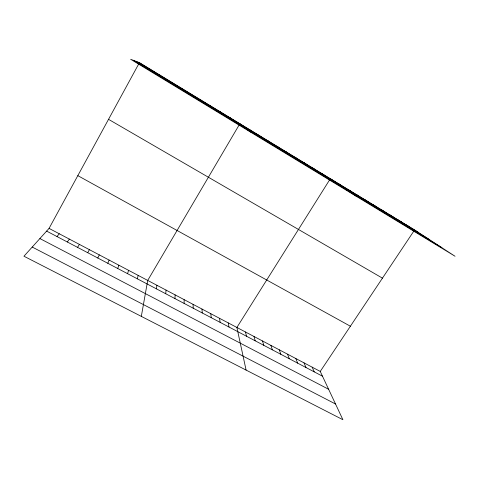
<?xml version="1.0" encoding="UTF-8"?>
<svg xmlns="http://www.w3.org/2000/svg" width="479" height="479" viewBox="0 0 479 479"><rect width="100%" height="100%" fill="white"/><g stroke="black" fill="none" stroke-linecap="round" stroke-linejoin="round"><path stroke-width="0.72" d="M174.967 298.609L175.11 294.878M165.74 293.753L166.039 290.094M156.441 288.861L156.902 285.274M141.323 316.385L147.706 280.425L239.865 123.72L250.619 132.126M137.371 278.832L138.162 275.389M127.582 273.683L128.552 270.318M117.726 268.497L118.87 265.21M107.793 263.276L109.116 260.067M97.788 258.013L99.291 254.888M49.062 228.393L320.247 371.429L342.892 419.706L23.95 256.223L49.062 228.393L139.431 62.659L414.592 229.944L455.05 256.259L130.671 59.294L139.431 62.659M87.711 252.708L89.393 249.667M329.558 179.942L236.889 327.462L246.092 370.087M77.55 247.368L79.418 244.404M320.247 371.429L414.203 230.525M67.317 241.985L69.377 239.111M57.007 236.566L59.258 233.77M159.705 75.173L160.148 75.257M149.185 68.778L149.825 68.982M32.219 247.056L335.528 404.001M39.889 238.56L328.618 389.271M46.619 231.1L322.487 376.201M77.826 175.643L350.389 326.229M108.529 119.331L382.446 278.149M138.587 62.336L418.562 232.525M136.252 61.438L429.465 239.62M133.575 60.408L441.818 247.649M406.426 224.98L410.269 227.483M398.205 219.981L401.917 222.406M389.924 214.945L393.51 217.298M381.589 209.88L385.038 212.149M373.195 204.778L376.512 206.964M364.741 199.635L367.92 201.743M356.226 194.462L359.268 196.486M347.658 189.253L350.556 191.187M339.024 184.002L341.778 185.852M330.33 178.715L357.118 196.797M321.571 173.392L324.038 175.069M312.751 168.033L315.068 169.614M303.872 162.632L306.039 164.123M294.926 157.196L296.938 158.597M285.915 151.717L287.771 153.023M276.838 146.197L278.538 147.406M267.695 140.64L269.234 141.754M258.486 135.042L259.863 136.06M249.212 129.402L250.421 130.318M230.165 117.822L231.034 118.535M220.394 111.882L221.082 112.481M210.544 105.895L211.053 106.386M200.617 99.86L200.941 100.243M312.158 367.159L314.272 371.878M304.015 362.866L306.003 367.531M295.818 358.543L297.675 363.148M287.568 354.191L289.292 358.741M279.263 349.808L280.856 354.304M270.898 345.401L272.359 349.832M262.486 340.958L263.809 345.335M254.008 336.492L255.193 340.803M245.482 331.989L246.523 336.246M228.243 322.9L229.004 327.031M219.538 318.307L220.154 322.373M210.772 313.685L211.245 317.685M201.952 309.033L202.27 312.967M193.067 304.345L193.229 308.213M184.116 299.626L184.134 303.429"/></g></svg>
